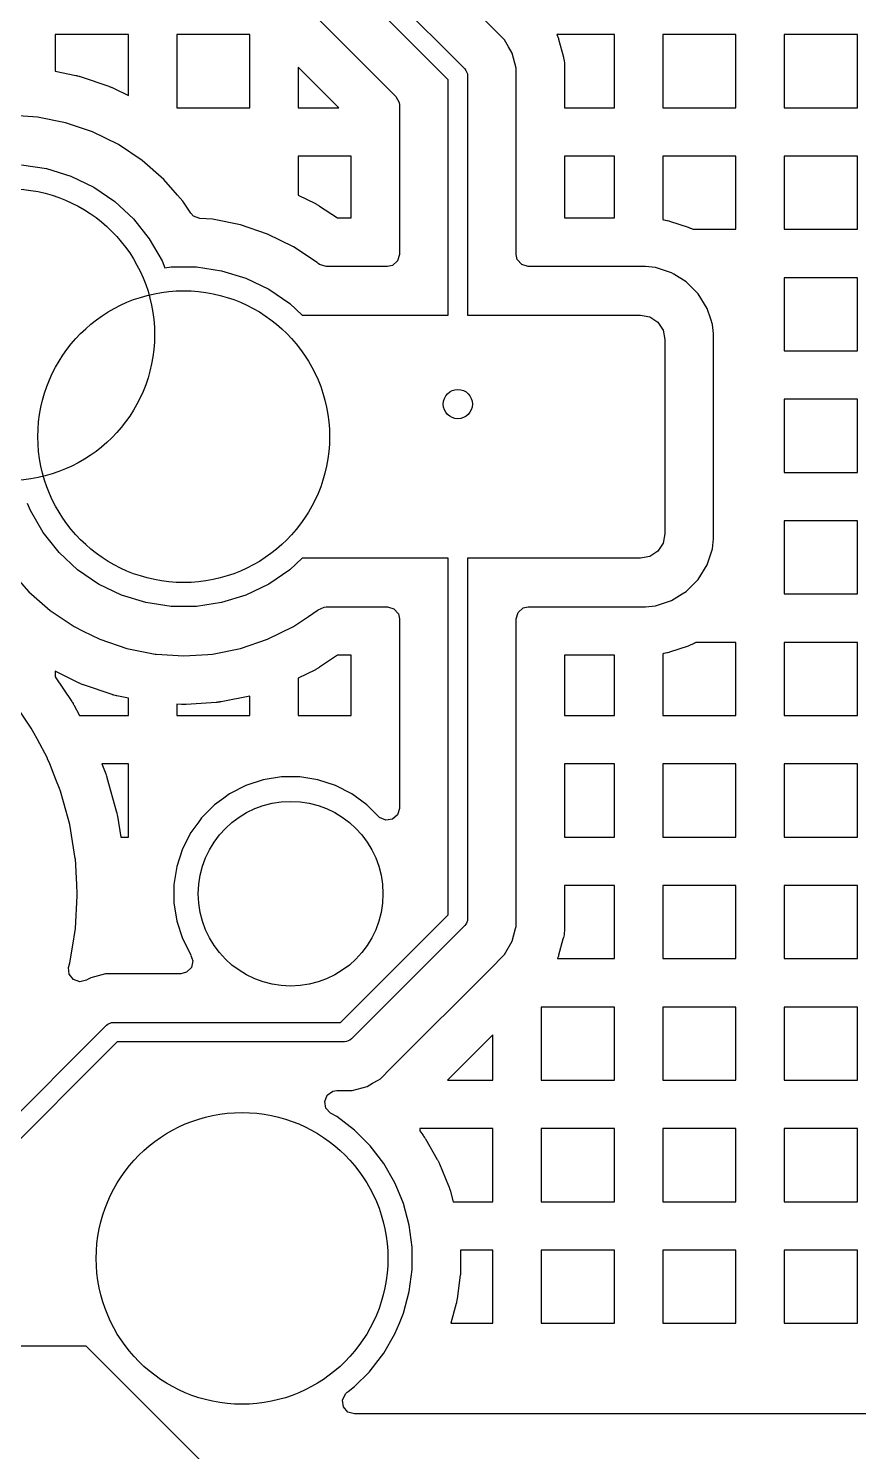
# Model space of a CAD drawing. Extents: x 2.49 to 8.57, y -5.87 to -1.87.
# Drawn here: x 6.964 to 7.3, y -4.176 to -3.6 of the extents above; entities that cross this region are included whole.
import ezdxf

# ---------------------------------------------------------------- set-up
doc = ezdxf.new("R2010")
doc.units = 0
doc.header["$MEASUREMENT"] = 0
doc.layers.add('BLACK', color=7, linetype='CONTINUOUS')

msp = doc.modelspace()

# ---------------------------------------------------------------- linework, layer by layer
at = {"layer": 'BLACK', "linetype": 'CONTINUOUS'}
for p, q in [((7.0553, -3.53131), (7.14058, -3.61658)), ((7.13386, -3.621), (7.05089, -3.53803)), ((7.04416, -3.55917), (7.11272, -3.62773)), ((7.15214, -3.60028), (7.13493, -3.58307)), ((7.15231, -3.60045), (7.15214, -3.60028)), ((7.15214, -3.60028), (7.15214, -3.60028)), ((7.15454, -3.60268), (7.15231, -3.60045)), ((7.15231, -3.60045), (7.15231, -3.60045)), ((7.00434, -3.60268), (6.97473, -3.60268)), ((6.97473, -3.60268), (6.97473, -3.61754)), ((7.00434, -3.62736), (7.00434, -3.60268)), ((7.05355, -3.60268), (7.02394, -3.60268)), ((7.02394, -3.60268), (7.02394, -3.63228)), ((7.05355, -3.63228), (7.05355, -3.60268)), ((7.15671, -3.60485), (7.15454, -3.60268)), ((7.1583, -3.6076), (7.15671, -3.60485)), ((7.15671, -3.60485), (7.15671, -3.60485)), ((7.15671, -3.60485), (7.15671, -3.60485)), ((7.20119, -3.60268), (7.17791, -3.60268)), ((7.17791, -3.60268), (7.17819, -3.60333)), ((7.17819, -3.60333), (7.1783, -3.60363)), ((7.1783, -3.60363), (7.17851, -3.60424)), ((7.17851, -3.60424), (7.1786, -3.60455)), ((7.1786, -3.60455), (7.18054, -3.6118)), ((7.20119, -3.63228), (7.20119, -3.60268)), ((7.2504, -3.60268), (7.22079, -3.60268)), ((7.22079, -3.60268), (7.22079, -3.63228)), ((7.2504, -3.63228), (7.2504, -3.60268)), ((7.29961, -3.60268), (7.27001, -3.60268)), ((7.27001, -3.60268), (7.27001, -3.63228)), ((7.29961, -3.63228), (7.29961, -3.60268)), ((7.15983, -3.61024), (7.1583, -3.6076)), ((7.1583, -3.6076), (7.1583, -3.6076)), ((7.16144, -3.61626), (7.15983, -3.61024)), ((7.18054, -3.6118), (7.18061, -3.61211)), ((7.18061, -3.61211), (7.18074, -3.61274)), ((6.97473, -3.61754), (6.98303, -3.61919)), ((7.08955, -3.63228), (7.07316, -3.61589)), ((7.07316, -3.61589), (7.07316, -3.63228)), ((7.14058, -3.61658), (7.14107, -3.61718)), ((7.14107, -3.61718), (7.14166, -3.6186)), ((7.16144, -3.62287), (7.16144, -3.61626)), ((7.16144, -3.61626), (7.16144, -3.61626)), ((7.18074, -3.61274), (7.18079, -3.61306)), ((7.18079, -3.61306), (7.18096, -3.61433)), ((7.18096, -3.61433), (7.18099, -3.61465)), ((7.18099, -3.61465), (7.18103, -3.61529)), ((7.18103, -3.61529), (7.18104, -3.61561)), ((7.18104, -3.61561), (7.18104, -3.62328)), ((6.98303, -3.61919), (6.98318, -3.61923)), ((6.98318, -3.61923), (6.9835, -3.6193)), ((6.9835, -3.6193), (6.98365, -3.61934)), ((6.98365, -3.61934), (6.98427, -3.61951)), ((6.98427, -3.61951), (6.98442, -3.61955)), ((6.98442, -3.61955), (6.98473, -3.61964)), ((6.98473, -3.61964), (6.98489, -3.61969)), ((6.98489, -3.61969), (6.99649, -3.62363)), ((6.99649, -3.62363), (6.99664, -3.62369)), ((6.99664, -3.62369), (6.99694, -3.6238)), ((6.99694, -3.6238), (6.99709, -3.62386)), ((6.99709, -3.62386), (6.99768, -3.6241)), ((7.13386, -3.71625), (7.13386, -3.621)), ((7.14166, -3.6186), (7.14173, -3.61937)), ((7.14173, -3.61937), (7.14173, -3.71625)), ((7.16144, -3.62288), (7.16144, -3.62287)), ((7.16144, -3.67694), (7.16144, -3.62288)), ((7.18104, -3.62328), (7.18104, -3.62328)), ((7.18104, -3.62328), (7.18104, -3.63228)), ((6.99768, -3.6241), (6.99783, -3.62417)), ((6.99783, -3.62417), (6.99812, -3.6243)), ((6.99812, -3.6243), (6.99827, -3.62437)), ((6.99827, -3.62437), (7.00434, -3.62736)), ((7.11272, -3.62773), (7.11404, -3.63015)), ((6.96749, -3.63609), (6.95591, -3.63534)), ((7.02394, -3.63228), (7.05355, -3.63228)), ((7.07316, -3.63228), (7.08955, -3.63228)), ((7.11404, -3.63015), (7.11415, -3.63118)), ((7.11415, -3.63118), (7.11415, -3.69167)), ((7.18104, -3.63228), (7.20119, -3.63228)), ((7.22079, -3.63228), (7.2504, -3.63228)), ((7.27001, -3.63228), (7.29961, -3.63228)), ((6.9675, -3.63609), (6.96749, -3.63609)), ((6.97889, -3.63836), (6.9675, -3.63609)), ((6.9675, -3.63609), (6.9675, -3.63609)), ((6.98989, -3.64209), (6.97889, -3.63836)), ((6.97889, -3.63836), (6.97889, -3.63836)), ((6.97889, -3.63836), (6.97889, -3.63836)), ((7.0003, -3.64723), (6.98989, -3.64209)), ((7.00996, -3.65368), (7.0003, -3.64723)), ((7.0003, -3.64723), (7.0003, -3.64723)), ((7.09455, -3.65189), (7.07316, -3.65189)), ((7.07316, -3.65189), (7.07316, -3.66769)), ((7.09455, -3.67694), (7.09455, -3.65189)), ((7.20119, -3.65189), (7.18104, -3.65189)), ((7.18104, -3.65189), (7.18104, -3.67694)), ((7.20119, -3.67694), (7.20119, -3.65189)), ((7.2504, -3.65189), (7.22079, -3.65189)), ((7.22079, -3.65189), (7.22079, -3.67757)), ((7.2504, -3.6815), (7.2504, -3.65189)), ((7.29961, -3.65189), (7.27001, -3.65189)), ((7.27001, -3.65189), (7.27001, -3.6815)), ((7.29961, -3.6815), (7.29961, -3.65189)), ((6.96105, -3.65542), (6.97124, -3.65696)), ((6.97124, -3.65696), (6.98108, -3.65999)), ((7.01869, -3.66134), (7.00996, -3.65368)), ((6.98108, -3.65999), (6.99035, -3.66446)), ((7.02426, -3.66769), (7.01869, -3.66134)), ((6.99035, -3.66446), (6.99886, -3.67026)), ((7.02635, -3.67007), (7.02426, -3.66769)), ((7.07316, -3.66769), (7.08013, -3.67113)), ((6.99886, -3.67026), (7.00641, -3.67727)), ((7.0296, -3.67495), (7.02635, -3.67007)), ((7.02635, -3.67007), (7.02635, -3.67007)), ((7.02635, -3.67007), (7.02635, -3.67007)), ((7.03076, -3.67616), (7.0296, -3.67495)), ((7.08013, -3.67113), (7.08027, -3.6712)), ((7.08027, -3.6712), (7.08055, -3.67135)), ((7.08055, -3.67135), (7.08069, -3.67143)), ((7.08069, -3.67143), (7.08125, -3.67175)), ((7.08125, -3.67175), (7.08139, -3.67183)), ((7.08139, -3.67183), (7.08166, -3.672)), ((7.08166, -3.672), (7.08179, -3.67209)), ((7.08179, -3.67209), (7.08906, -3.67694)), ((7.00641, -3.67727), (7.01283, -3.68532)), ((7.03334, -3.6771), (7.03076, -3.67616)), ((7.03836, -3.67743), (7.03334, -3.6771)), ((7.04975, -3.6797), (7.03836, -3.67743)), ((7.03836, -3.67743), (7.03836, -3.67743)), ((7.03836, -3.67743), (7.03836, -3.67743)), ((7.06075, -3.68343), (7.04975, -3.6797)), ((7.04975, -3.6797), (7.04975, -3.6797)), ((7.04975, -3.6797), (7.04975, -3.6797)), ((7.08906, -3.67694), (7.09455, -3.67694)), ((7.16144, -3.67757), (7.16144, -3.67694)), ((7.16144, -3.69167), (7.16144, -3.67757)), ((7.18104, -3.67694), (7.20119, -3.67694)), ((7.22079, -3.67757), (7.22115, -3.67763)), ((7.22115, -3.67763), (7.22141, -3.67768)), ((7.22141, -3.67768), (7.22245, -3.6779)), ((7.22245, -3.6779), (7.22271, -3.67797)), ((7.22271, -3.67797), (7.22323, -3.67811)), ((7.22323, -3.67811), (7.22349, -3.67818)), ((7.22349, -3.67818), (7.23109, -3.6807)), ((7.23109, -3.6807), (7.23136, -3.6808)), ((7.23136, -3.6808), (7.23189, -3.68101)), ((7.23189, -3.68101), (7.23215, -3.68112)), ((7.23215, -3.68112), (7.23295, -3.6815)), ((7.23295, -3.6815), (7.2504, -3.6815)), ((7.27001, -3.6815), (7.29961, -3.6815)), ((7.01283, -3.68532), (7.01798, -3.69423)), ((7.07117, -3.68857), (7.06075, -3.68343)), ((7.08082, -3.69502), (7.07117, -3.68857)), ((7.07117, -3.68857), (7.07117, -3.68857)), ((7.11415, -3.69167), (7.11338, -3.69431)), ((7.16188, -3.6937), (7.16144, -3.69167)), ((7.01798, -3.69423), (7.01912, -3.69714)), ((7.01912, -3.69714), (7.02162, -3.69676)), ((7.02162, -3.69676), (7.03192, -3.69676)), ((7.03192, -3.69676), (7.0421, -3.6983)), ((7.0421, -3.6983), (7.05194, -3.70133)), ((7.08083, -3.69502), (7.08082, -3.69502)), ((7.08082, -3.69502), (7.08082, -3.69502)), ((7.08118, -3.69534), (7.08083, -3.69502)), ((7.08176, -3.69577), (7.08118, -3.69534)), ((7.0844, -3.69655), (7.08176, -3.69577)), ((7.10927, -3.69655), (7.0844, -3.69655)), ((7.1113, -3.69611), (7.10927, -3.69655)), ((7.11338, -3.69431), (7.1113, -3.69611)), ((7.16368, -3.69577), (7.16188, -3.6937)), ((7.16632, -3.69655), (7.16368, -3.69577)), ((7.21378, -3.69655), (7.16632, -3.69655)), ((7.21783, -3.69696), (7.21378, -3.69655)), ((7.21378, -3.69655), (7.21378, -3.69655)), ((7.22433, -3.69912), (7.21783, -3.69696)), ((7.21783, -3.69696), (7.21783, -3.69696)), ((7.05194, -3.70133), (7.06122, -3.7058)), ((7.22438, -3.69914), (7.22433, -3.69912)), ((7.22528, -3.69969), (7.22438, -3.69914)), ((7.22438, -3.69914), (7.22438, -3.69914)), ((7.23026, -3.70276), (7.22528, -3.69969)), ((7.23515, -3.70765), (7.23026, -3.70276)), ((7.29961, -3.7011), (7.27001, -3.7011)), ((7.27001, -3.7011), (7.27001, -3.73071)), ((7.29961, -3.73071), (7.29961, -3.7011)), ((7.06122, -3.7058), (7.06973, -3.7116)), ((7.23877, -3.71352), (7.23515, -3.70765)), ((7.06973, -3.7116), (7.07474, -3.71625)), ((7.24024, -3.71796), (7.23877, -3.71352)), ((7.07474, -3.71625), (7.13386, -3.71625)), ((7.14173, -3.71625), (7.21181, -3.71625)), ((7.21181, -3.71625), (7.21558, -3.717)), ((7.21558, -3.717), (7.21877, -3.71914)), ((7.21877, -3.71914), (7.2209, -3.72233)), ((7.24094, -3.72008), (7.24024, -3.71796)), ((7.24131, -3.72368), (7.24094, -3.72008)), ((7.24094, -3.72008), (7.24094, -3.72008)), ((7.2209, -3.72233), (7.22165, -3.7261)), ((7.22165, -3.7261), (7.22165, -3.80484)), ((7.24136, -3.72413), (7.24131, -3.72368)), ((7.24136, -3.73071), (7.24136, -3.72413)), ((7.24136, -3.77992), (7.24136, -3.73071)), ((7.27001, -3.73071), (7.29961, -3.73071)), ((7.29961, -3.75032), (7.27001, -3.75032)), ((7.27001, -3.75032), (7.27001, -3.77992)), ((7.29961, -3.77992), (7.29961, -3.75032)), ((7.24136, -3.80681), (7.24136, -3.77992)), ((7.27001, -3.77992), (7.29961, -3.77992)), ((6.9647, -3.79536), (6.96356, -3.79246)), ((6.96985, -3.80428), (6.9647, -3.79536)), ((7.29961, -3.79953), (7.27001, -3.79953)), ((7.27001, -3.79953), (7.27001, -3.82913)), ((7.29961, -3.82913), (7.29961, -3.79953)), ((6.97627, -3.81233), (6.96985, -3.80428)), ((7.22165, -3.80484), (7.2209, -3.8086)), ((7.24094, -3.81085), (7.24136, -3.80681)), ((6.98381, -3.81933), (6.97627, -3.81233)), ((7.21558, -3.81393), (7.21181, -3.81468)), ((7.21877, -3.8118), (7.21558, -3.81393)), ((7.2209, -3.8086), (7.21877, -3.8118)), ((7.23877, -3.81741), (7.24094, -3.81085)), ((6.95633, -3.81952), (6.96399, -3.82825)), ((6.99232, -3.82513), (6.98381, -3.81933)), ((7.06973, -3.81933), (7.06122, -3.82513)), ((7.07474, -3.81468), (7.06973, -3.81933)), ((7.13386, -3.81468), (7.07474, -3.81468)), ((7.13386, -3.959), (7.13386, -3.81468)), ((7.21181, -3.81468), (7.14173, -3.81468)), ((7.14173, -3.81468), (7.14173, -3.96063)), ((7.23515, -3.82329), (7.23877, -3.81741)), ((7.0016, -3.8296), (6.99232, -3.82513)), ((7.06122, -3.82513), (7.05194, -3.8296)), ((7.23026, -3.82817), (7.23515, -3.82329)), ((6.96399, -3.82825), (6.97272, -3.83591)), ((7.01144, -3.83264), (7.0016, -3.8296)), ((7.05194, -3.8296), (7.0421, -3.83264)), ((7.22438, -3.8318), (7.2287, -3.82913)), ((7.2287, -3.82913), (7.23026, -3.82817)), ((7.27001, -3.82913), (7.29961, -3.82913)), ((6.97272, -3.83591), (6.98238, -3.84236)), ((7.02162, -3.83417), (7.01144, -3.83264)), ((7.03192, -3.83417), (7.02162, -3.83417)), ((7.0421, -3.83264), (7.03192, -3.83417)), ((7.07728, -3.83828), (7.08082, -3.83591)), ((7.08082, -3.83591), (7.08082, -3.83591)), ((7.08082, -3.83591), (7.08082, -3.83591)), ((7.08082, -3.83591), (7.08083, -3.83591)), ((7.08083, -3.83591), (7.08118, -3.8356)), ((7.08118, -3.8356), (7.08368, -3.83444)), ((7.08368, -3.83444), (7.0844, -3.83438)), ((7.0844, -3.83438), (7.10927, -3.83438)), ((7.10927, -3.83438), (7.11191, -3.83516)), ((7.11191, -3.83516), (7.11371, -3.83724)), ((7.16144, -3.83927), (7.16221, -3.83663)), ((7.16221, -3.83663), (7.16429, -3.83482)), ((7.16429, -3.83482), (7.16632, -3.83438)), ((7.16632, -3.83438), (7.21378, -3.83438)), ((7.21378, -3.83438), (7.21783, -3.83397)), ((7.21378, -3.83438), (7.21378, -3.83438)), ((7.21783, -3.83397), (7.22438, -3.8318)), ((6.98238, -3.84236), (6.98238, -3.84236)), ((6.98238, -3.84236), (6.98608, -3.84419)), ((7.06075, -3.8475), (7.07117, -3.84236)), ((7.07117, -3.84236), (7.07728, -3.83828)), ((7.11371, -3.83724), (7.11415, -3.83927)), ((7.11415, -3.83927), (7.11415, -3.91595)), ((7.16144, -3.85336), (7.16144, -3.83927)), ((6.98608, -3.84419), (6.99279, -3.8475)), ((6.99279, -3.8475), (7.00379, -3.85123)), ((7.04975, -3.85123), (7.06075, -3.8475)), ((7.00379, -3.85123), (7.01518, -3.8535)), ((7.01518, -3.8535), (7.01562, -3.85353)), ((7.01562, -3.85353), (7.02677, -3.85426)), ((7.02677, -3.85426), (7.0365, -3.85362)), ((7.02677, -3.85426), (7.02677, -3.85426)), ((7.02677, -3.85426), (7.02677, -3.85426)), ((7.0365, -3.85362), (7.03836, -3.8535)), ((7.03836, -3.8535), (7.04975, -3.85123)), ((7.08906, -3.85399), (7.08179, -3.85884)), ((7.09455, -3.85399), (7.08906, -3.85399)), ((7.09455, -3.87835), (7.09455, -3.85399)), ((7.16144, -3.87835), (7.16144, -3.85336)), ((7.20119, -3.85399), (7.18104, -3.85399)), ((7.18104, -3.85399), (7.18104, -3.87835)), ((7.20119, -3.87835), (7.20119, -3.85399)), ((7.22115, -3.8533), (7.22079, -3.85336)), ((7.22079, -3.85336), (7.22079, -3.87835)), ((7.22141, -3.85325), (7.22115, -3.8533)), ((7.22245, -3.85303), (7.22141, -3.85325)), ((7.22271, -3.85297), (7.22245, -3.85303)), ((7.22323, -3.85283), (7.22271, -3.85297)), ((7.22349, -3.85275), (7.22323, -3.85283)), ((7.23109, -3.85023), (7.22349, -3.85275)), ((7.23136, -3.85013), (7.23109, -3.85023)), ((7.23189, -3.84992), (7.23136, -3.85013)), ((7.23215, -3.84981), (7.23189, -3.84992)), ((7.23319, -3.84933), (7.23215, -3.84981)), ((7.23344, -3.8492), (7.23319, -3.84933)), ((7.23394, -3.84893), (7.23344, -3.8492)), ((7.23419, -3.84878), (7.23394, -3.84893)), ((7.23426, -3.84874), (7.23419, -3.84878)), ((7.2504, -3.84874), (7.23426, -3.84874)), ((7.2504, -3.87835), (7.2504, -3.84874)), ((7.29961, -3.84874), (7.27001, -3.84874)), ((7.27001, -3.84874), (7.27001, -3.87835)), ((7.29961, -3.87835), (7.29961, -3.84874)), ((7.08013, -3.85981), (7.07316, -3.86324)), ((7.08027, -3.85973), (7.08013, -3.85981)), ((7.08055, -3.85958), (7.08027, -3.85973)), ((7.08069, -3.8595), (7.08055, -3.85958)), ((7.08125, -3.85918), (7.08069, -3.8595)), ((7.08139, -3.8591), (7.08125, -3.85918)), ((7.08166, -3.85893), (7.08139, -3.8591)), ((7.08179, -3.85884), (7.08166, -3.85893)), ((6.98039, -3.86324), (6.97473, -3.86045)), ((6.97473, -3.86045), (6.97473, -3.86276)), ((6.97473, -3.86276), (6.98142, -3.87263)), ((6.98441, -3.86523), (6.98039, -3.86324)), ((6.98455, -3.86529), (6.98441, -3.86523)), ((6.98485, -3.86543), (6.98455, -3.86529)), ((6.98499, -3.86549), (6.98485, -3.86543)), ((6.98559, -3.86574), (6.98499, -3.86549)), ((6.98573, -3.8658), (6.98559, -3.86574)), ((6.98604, -3.86591), (6.98573, -3.8658)), ((7.07316, -3.86324), (7.07316, -3.87835)), ((6.98619, -3.86596), (6.98604, -3.86591)), ((6.99779, -3.8699), (6.98619, -3.86596)), ((6.99794, -3.86995), (6.99779, -3.8699)), ((6.99825, -3.87004), (6.99794, -3.86995)), ((6.99841, -3.87009), (6.99825, -3.87004)), ((6.99903, -3.87025), (6.99841, -3.87009)), ((6.99918, -3.87029), (6.99903, -3.87025)), ((6.99949, -3.87037), (6.99918, -3.87029)), ((6.99965, -3.8704), (6.99949, -3.87037)), ((7.00434, -3.87133), (6.99965, -3.8704)), ((7.00434, -3.87372), (7.00434, -3.87133)), ((7.05355, -3.87047), (7.04187, -3.87279)), ((7.05355, -3.87835), (7.05355, -3.87047)), ((6.96505, -3.88342), (6.95714, -3.87175)), ((6.98142, -3.87263), (6.9815, -3.87274)), ((6.9815, -3.87274), (6.98164, -3.87297)), ((6.98164, -3.87297), (6.98171, -3.87308)), ((6.98171, -3.87308), (6.98198, -3.87353)), ((6.98198, -3.87353), (6.98205, -3.87365)), ((6.98205, -3.87365), (6.98218, -3.87388)), ((6.98218, -3.87388), (6.98225, -3.874)), ((6.98225, -3.874), (6.98455, -3.87835)), ((7.00434, -3.87835), (7.00434, -3.87372)), ((7.02581, -3.87384), (7.02394, -3.87372)), ((7.02394, -3.87372), (7.02394, -3.87835)), ((7.02597, -3.87385), (7.02581, -3.87384)), ((7.02629, -3.87386), (7.02597, -3.87385)), ((7.02645, -3.87387), (7.02629, -3.87386)), ((7.02709, -3.87387), (7.02645, -3.87387)), ((7.02725, -3.87386), (7.02709, -3.87387)), ((7.02757, -3.87385), (7.02725, -3.87386)), ((7.02773, -3.87384), (7.02757, -3.87385)), ((7.03996, -3.87304), (7.02773, -3.87384)), ((7.04012, -3.87303), (7.03996, -3.87304)), ((7.04044, -3.873), (7.04012, -3.87303)), ((7.0406, -3.87298), (7.04044, -3.873)), ((7.04124, -3.8729), (7.0406, -3.87298)), ((7.0414, -3.87287), (7.04124, -3.8729)), ((7.04171, -3.87282), (7.0414, -3.87287)), ((7.04187, -3.87279), (7.04171, -3.87282)), ((6.98455, -3.87835), (7.00434, -3.87835)), ((7.02394, -3.87835), (7.05355, -3.87835)), ((7.07316, -3.87835), (7.09455, -3.87835)), ((7.16144, -3.92756), (7.16144, -3.87835)), ((7.18104, -3.87835), (7.20119, -3.87835)), ((7.22079, -3.87835), (7.2504, -3.87835)), ((7.27001, -3.87835), (7.29961, -3.87835)), ((6.96738, -3.88781), (6.96505, -3.88342)), ((6.96505, -3.88342), (6.96505, -3.88342)), ((6.96505, -3.88342), (6.96505, -3.88342)), ((6.97155, -3.89568), (6.96738, -3.88781)), ((6.97165, -3.89586), (6.97155, -3.89568)), ((6.97165, -3.89587), (6.97165, -3.89586)), ((6.97248, -3.89795), (6.97165, -3.89587)), ((6.975, -3.90428), (6.97248, -3.89795)), ((7.00434, -3.89795), (6.99359, -3.89795)), ((6.99359, -3.89795), (6.99518, -3.90194)), ((7.00434, -3.92756), (7.00434, -3.89795)), ((7.20119, -3.89795), (7.18104, -3.89795)), ((7.18104, -3.89795), (7.18104, -3.92756)), ((7.20119, -3.92756), (7.20119, -3.89795)), ((7.2504, -3.89795), (7.22079, -3.89795)), ((7.22079, -3.89795), (7.22079, -3.92756)), ((7.2504, -3.92756), (7.2504, -3.89795)), ((7.29961, -3.89795), (7.27001, -3.89795)), ((7.27001, -3.89795), (7.27001, -3.92756)), ((7.29961, -3.92756), (7.29961, -3.89795)), ((6.97646, -3.90793), (6.975, -3.90428)), ((6.99518, -3.90194), (6.99522, -3.90207)), ((6.99522, -3.90207), (6.99531, -3.90232)), ((6.99531, -3.90232), (6.99536, -3.90244)), ((6.99536, -3.90244), (6.99553, -3.90294)), ((6.99553, -3.90294), (6.99557, -3.90307)), ((6.99557, -3.90307), (6.99565, -3.90333)), ((6.99565, -3.90333), (6.99568, -3.90345)), ((6.99568, -3.90345), (6.9996, -3.91754)), ((7.05901, -3.90441), (7.05194, -3.9067)), ((7.06636, -3.90324), (7.05901, -3.90441)), ((7.0738, -3.90324), (7.06636, -3.90324)), ((7.06636, -3.90324), (7.06636, -3.90324)), ((7.08115, -3.90441), (7.0738, -3.90324)), ((7.0738, -3.90324), (7.0738, -3.90324)), ((7.08822, -3.9067), (7.08115, -3.90441)), ((6.97686, -3.90895), (6.97646, -3.90793)), ((6.97808, -3.91335), (6.97686, -3.90895)), ((6.97686, -3.90895), (6.97686, -3.90895)), ((7.043, -3.91176), (7.03929, -3.91446)), ((7.04531, -3.91008), (7.043, -3.91176)), ((7.05194, -3.9067), (7.04531, -3.91008)), ((7.09485, -3.91008), (7.08822, -3.9067)), ((7.10087, -3.91446), (7.09485, -3.91008)), ((6.98063, -3.92253), (6.97808, -3.91335)), ((6.9996, -3.91754), (6.99963, -3.91767)), ((6.99963, -3.91767), (6.99969, -3.91793)), ((7.03929, -3.91446), (7.03403, -3.91972)), ((7.03929, -3.91446), (7.03929, -3.91446)), ((7.03929, -3.91446), (7.03929, -3.91446)), ((7.10087, -3.91446), (7.10087, -3.91446)), ((7.10582, -3.91941), (7.10087, -3.91446)), ((7.11415, -3.91595), (7.11338, -3.91859)), ((6.98287, -3.9362), (6.98063, -3.92253)), ((6.98063, -3.92253), (6.98063, -3.92253)), ((6.98063, -3.92253), (6.98063, -3.92253)), ((6.99969, -3.91793), (6.99972, -3.91806)), ((6.99972, -3.91806), (6.99984, -3.91858)), ((6.99984, -3.91858), (6.99986, -3.91871)), ((6.99986, -3.91871), (6.99991, -3.91897)), ((6.99991, -3.91897), (6.99994, -3.9191)), ((6.99994, -3.9191), (7.00133, -3.92756)), ((7.03285, -3.92134), (7.02966, -3.92573)), ((7.03403, -3.91972), (7.03285, -3.92134)), ((7.03403, -3.91972), (7.03403, -3.91972)), ((7.03403, -3.91972), (7.03403, -3.91972)), ((7.10607, -3.91964), (7.10582, -3.91941)), ((7.10858, -3.92079), (7.10607, -3.91964)), ((7.1113, -3.92039), (7.10858, -3.92079)), ((7.11338, -3.91859), (7.1113, -3.92039)), ((7.00133, -3.92756), (7.00434, -3.92756)), ((7.02966, -3.92573), (7.02628, -3.93236)), ((7.16144, -3.95752), (7.16144, -3.92756)), ((7.18104, -3.92756), (7.20119, -3.92756)), ((7.22079, -3.92756), (7.2504, -3.92756)), ((7.27001, -3.92756), (7.29961, -3.92756)), ((7.02628, -3.93236), (7.02398, -3.93944)), ((6.98291, -3.93644), (6.98287, -3.9362)), ((6.98347, -3.94679), (6.98291, -3.93644)), ((7.02398, -3.93944), (7.02281, -3.94679)), ((6.98291, -3.96458), (6.98363, -3.95139)), ((6.98368, -3.95051), (6.98347, -3.94679)), ((6.98363, -3.95139), (6.98368, -3.95051)), ((6.98368, -3.95051), (6.98368, -3.95051)), ((7.02281, -3.94679), (7.02281, -3.95423)), ((7.20119, -3.94717), (7.18104, -3.94717)), ((7.18104, -3.94717), (7.18104, -3.96438)), ((7.20119, -3.97677), (7.20119, -3.94717)), ((7.2504, -3.94717), (7.22079, -3.94717)), ((7.22079, -3.94717), (7.22079, -3.97677)), ((7.2504, -3.97677), (7.2504, -3.94717)), ((7.29961, -3.94717), (7.27001, -3.94717)), ((7.27001, -3.94717), (7.27001, -3.97677)), ((7.29961, -3.97677), (7.29961, -3.94717)), ((7.02281, -3.95423), (7.02398, -3.96157)), ((7.16144, -3.96374), (7.16144, -3.95752)), ((7.02398, -3.96157), (7.02628, -3.96865)), ((7.09026, -4.0026), (7.13386, -3.959)), ((7.14058, -3.96341), (7.09467, -4.00932)), ((7.14107, -3.96282), (7.14058, -3.96341)), ((7.14125, -3.96239), (7.14107, -3.96282)), ((7.14166, -3.9614), (7.14125, -3.96239)), ((7.14173, -3.96063), (7.14166, -3.9614)), ((7.16121, -3.96458), (7.16144, -3.96374)), ((6.98168, -3.97211), (6.98291, -3.96458)), ((6.98291, -3.96458), (6.98291, -3.96458)), ((6.98291, -3.96458), (6.98291, -3.96458)), ((7.02628, -3.96865), (7.02966, -3.97528)), ((7.15983, -3.96976), (7.16121, -3.96458)), ((7.18034, -3.96896), (7.1786, -3.97545)), ((7.18054, -3.9682), (7.18034, -3.96896)), ((7.18083, -3.9671), (7.18054, -3.9682)), ((7.18054, -3.9682), (7.18054, -3.9682)), ((7.18089, -3.96621), (7.18083, -3.9662)), ((7.18083, -3.9662), (7.18083, -3.9671)), ((7.18096, -3.96567), (7.18089, -3.96621)), ((7.18099, -3.96535), (7.18096, -3.96567)), ((7.18103, -3.9647), (7.18099, -3.96535)), ((7.18104, -3.96438), (7.18103, -3.9647)), ((6.98063, -3.97848), (6.98168, -3.97211)), ((7.02966, -3.97528), (7.02976, -3.97544)), ((7.15509, -3.97677), (7.15671, -3.97515)), ((7.15671, -3.97515), (7.15983, -3.96976)), ((6.98013, -3.98037), (6.98021, -3.97999)), ((6.98039, -3.98311), (6.98013, -3.98037)), ((6.98021, -3.97999), (6.98022, -3.97995)), ((6.98022, -3.97995), (6.98063, -3.97848)), ((7.02986, -3.98041), (7.02789, -3.98233)), ((7.02976, -3.97544), (7.02968, -3.97549)), ((7.02968, -3.97549), (7.03048, -3.97773)), ((7.03048, -3.97773), (7.02986, -3.98041)), ((7.11121, -4.02065), (7.15191, -3.97995)), ((7.15191, -3.97995), (7.15231, -3.97955)), ((7.15191, -3.97995), (7.15191, -3.97995)), ((7.15231, -3.97955), (7.15509, -3.97677)), ((7.15231, -3.97955), (7.15231, -3.97955)), ((7.17819, -3.97666), (7.17814, -3.97677)), ((7.17814, -3.97677), (7.20119, -3.97677)), ((7.1783, -3.97637), (7.17819, -3.97666)), ((7.17851, -3.97576), (7.1783, -3.97637)), ((7.1786, -3.97545), (7.17851, -3.97576)), ((7.22079, -3.97677), (7.2504, -3.97677)), ((7.27001, -3.97677), (7.29961, -3.97677)), ((6.98209, -3.98527), (6.98039, -3.98311)), ((6.98469, -3.98617), (6.98209, -3.98527)), ((6.98736, -3.98552), (6.98469, -3.98617)), ((6.98741, -3.98549), (6.98736, -3.98552)), ((6.98749, -3.98544), (6.98741, -3.98549)), ((6.98912, -3.9845), (6.98749, -3.98544)), ((6.98749, -3.98544), (6.98749, -3.98544)), ((6.99513, -3.98289), (6.98912, -3.9845)), ((6.98912, -3.9845), (6.98912, -3.9845)), ((6.98912, -3.9845), (6.98912, -3.9845)), ((6.98912, -3.9845), (6.98912, -3.9845)), ((7.00136, -3.98289), (6.99513, -3.98289)), ((7.02561, -3.98289), (7.00136, -3.98289)), ((7.02789, -3.98233), (7.02561, -3.98289)), ((7.20119, -3.99638), (7.17158, -3.99638)), ((7.17158, -3.99638), (7.17158, -4.02598)), ((7.20119, -4.02598), (7.20119, -3.99638)), ((7.2504, -3.99638), (7.22079, -3.99638)), ((7.22079, -3.99638), (7.22079, -4.02598)), ((7.2504, -4.02598), (7.2504, -3.99638)), ((7.29961, -3.99638), (7.27001, -3.99638)), ((7.27001, -3.99638), (7.27001, -4.02598)), ((7.29961, -4.02598), (7.29961, -3.99638)), ((6.90008, -4.09913), (6.99546, -4.00375)), ((6.99546, -4.00375), (6.99606, -4.00326)), ((6.99606, -4.00326), (6.99748, -4.00267)), ((6.99748, -4.00267), (6.99824, -4.0026)), ((6.99824, -4.0026), (7.09026, -4.0026)), ((7.09408, -4.00981), (7.09266, -4.0104)), ((7.09467, -4.00932), (7.09408, -4.00981)), ((7.15197, -4.00761), (7.1336, -4.02598)), ((7.15197, -4.02598), (7.15197, -4.00761)), ((6.99987, -4.01047), (6.90682, -4.10353)), ((7.09189, -4.01047), (6.99987, -4.01047)), ((7.09266, -4.0104), (7.09189, -4.01047)), ((7.10641, -4.02545), (7.11081, -4.02105)), ((7.11081, -4.02105), (7.11121, -4.02065)), ((7.11081, -4.02105), (7.11081, -4.02105)), ((7.11121, -4.02065), (7.11121, -4.02065)), ((7.10328, -4.02726), (7.10549, -4.02598)), ((7.10549, -4.02598), (7.10641, -4.02545)), ((7.1336, -4.02598), (7.15197, -4.02598)), ((7.17158, -4.02598), (7.20119, -4.02598)), ((7.22079, -4.02598), (7.2504, -4.02598)), ((7.27001, -4.02598), (7.29961, -4.02598)), ((7.08387, -4.03459), (7.08489, -4.03204)), ((7.08489, -4.03204), (7.08713, -4.03045)), ((7.08713, -4.03045), (7.08873, -4.03018)), ((7.08873, -4.03018), (7.095, -4.03018)), ((7.095, -4.03018), (7.10102, -4.02857)), ((7.095, -4.03018), (7.095, -4.03018)), ((7.10102, -4.02857), (7.10328, -4.02726)), ((7.08439, -4.0373), (7.08387, -4.03459)), ((7.08628, -4.03929), (7.08439, -4.0373)), ((7.08876, -4.04072), (7.08628, -4.03929)), ((7.09593, -4.04622), (7.08876, -4.04072)), ((7.08876, -4.04072), (7.08876, -4.04072)), ((7.09624, -4.04653), (7.09593, -4.04622)), ((7.09593, -4.04622), (7.09593, -4.04622)), ((7.10232, -4.05261), (7.09624, -4.04653)), ((7.15197, -4.04559), (7.12237, -4.04559)), ((7.12237, -4.04559), (7.12237, -4.04653)), ((7.12237, -4.04653), (7.12357, -4.04809)), ((7.12357, -4.04809), (7.12366, -4.04822)), ((7.12366, -4.04822), (7.12385, -4.04848)), ((7.12385, -4.04848), (7.12394, -4.04861)), ((7.12394, -4.04861), (7.1243, -4.04915)), ((7.1243, -4.04915), (7.12439, -4.04928)), ((7.12439, -4.04928), (7.12456, -4.04956)), ((7.12456, -4.04956), (7.12464, -4.04969)), ((7.12464, -4.04969), (7.12948, -4.05807)), ((7.15197, -4.0752), (7.15197, -4.04559)), ((7.20119, -4.04559), (7.17158, -4.04559)), ((7.17158, -4.04559), (7.17158, -4.0752)), ((7.20119, -4.0752), (7.20119, -4.04559)), ((7.2504, -4.04559), (7.22079, -4.04559)), ((7.22079, -4.04559), (7.22079, -4.0752)), ((7.2504, -4.0752), (7.2504, -4.04559)), ((7.29961, -4.04559), (7.27001, -4.04559)), ((7.27001, -4.04559), (7.27001, -4.0752)), ((7.29961, -4.0752), (7.29961, -4.04559)), ((7.10782, -4.05977), (7.10232, -4.05261)), ((7.10232, -4.05261), (7.10232, -4.05261)), ((7.10232, -4.05261), (7.10232, -4.05261)), ((7.10232, -4.05261), (7.10232, -4.05261)), ((7.11234, -4.0676), (7.10782, -4.05977)), ((7.10782, -4.05977), (7.10782, -4.05977)), ((7.10782, -4.05977), (7.10782, -4.05977)), ((7.12948, -4.05807), (7.12955, -4.05821)), ((7.12955, -4.05821), (7.12971, -4.05849)), ((7.12971, -4.05849), (7.12978, -4.05864)), ((7.12978, -4.05864), (7.13006, -4.05921)), ((7.13006, -4.05921), (7.13013, -4.05936)), ((7.13013, -4.05936), (7.13026, -4.05965)), ((7.13026, -4.05965), (7.13033, -4.0598)), ((7.13033, -4.0598), (7.13403, -4.06874)), ((7.1135, -4.07041), (7.11234, -4.0676)), ((7.11234, -4.0676), (7.11234, -4.0676)), ((7.11234, -4.0676), (7.11234, -4.0676)), ((7.11579, -4.07594), (7.1135, -4.07041)), ((7.13403, -4.06874), (7.13409, -4.06889)), ((7.13409, -4.06889), (7.1342, -4.06919)), ((7.1342, -4.06919), (7.13426, -4.06934)), ((7.13426, -4.06934), (7.13446, -4.06994)), ((7.13446, -4.06994), (7.13451, -4.0701)), ((7.13451, -4.0701), (7.1346, -4.07041)), ((7.1346, -4.07041), (7.13465, -4.07056)), ((7.13465, -4.07056), (7.13589, -4.0752)), ((7.11813, -4.08467), (7.11579, -4.07594)), ((7.13589, -4.0752), (7.15197, -4.0752)), ((7.17158, -4.0752), (7.20119, -4.0752)), ((7.22079, -4.0752), (7.2504, -4.0752)), ((7.27001, -4.0752), (7.29961, -4.0752)), ((7.11931, -4.09363), (7.11813, -4.08467)), ((7.11931, -4.10266), (7.11931, -4.09363)), ((7.15197, -4.0948), (7.13892, -4.0948)), ((7.13892, -4.0948), (7.13892, -4.10298)), ((7.15197, -4.12441), (7.15197, -4.0948)), ((7.20119, -4.0948), (7.17158, -4.0948)), ((7.17158, -4.0948), (7.17158, -4.12441)), ((7.20119, -4.12441), (7.20119, -4.0948)), ((7.2504, -4.0948), (7.22079, -4.0948)), ((7.22079, -4.0948), (7.22079, -4.12441)), ((7.2504, -4.12441), (7.2504, -4.0948)), ((7.29961, -4.0948), (7.27001, -4.0948)), ((7.27001, -4.0948), (7.27001, -4.12441)), ((7.29961, -4.12441), (7.29961, -4.0948)), ((7.11813, -4.11162), (7.11931, -4.10266)), ((7.13879, -4.1049), (7.13753, -4.11449)), ((7.13881, -4.10474), (7.13879, -4.1049)), ((7.13884, -4.10442), (7.13881, -4.10474)), ((7.13885, -4.10426), (7.13884, -4.10442)), ((7.1389, -4.10362), (7.13885, -4.10426)), ((7.13891, -4.10314), (7.1389, -4.10346)), ((7.1389, -4.10346), (7.1389, -4.10362)), ((7.13892, -4.10298), (7.13891, -4.10314)), ((7.11579, -4.12034), (7.11813, -4.11162)), ((7.13715, -4.11638), (7.135, -4.12441)), ((7.13719, -4.11623), (7.13715, -4.11638)), ((7.13727, -4.11591), (7.13719, -4.11623)), ((7.1373, -4.11576), (7.13727, -4.11591)), ((7.13742, -4.11513), (7.1373, -4.11576)), ((7.13745, -4.11497), (7.13742, -4.11513)), ((7.1375, -4.11465), (7.13745, -4.11497)), ((7.13753, -4.11449), (7.1375, -4.11465)), ((7.11234, -4.12869), (7.11411, -4.12441)), ((7.11411, -4.12441), (7.11579, -4.12034)), ((7.135, -4.12441), (7.15197, -4.12441)), ((7.17158, -4.12441), (7.20119, -4.12441)), ((7.22079, -4.12441), (7.2504, -4.12441)), ((7.27001, -4.12441), (7.29961, -4.12441)), ((7.10782, -4.13651), (7.11234, -4.12869)), ((6.93687, -4.13358), (6.98709, -4.13358)), ((6.98709, -4.13358), (7.03366, -4.18015)), ((7.10232, -4.14368), (7.10782, -4.13651)), ((7.09593, -4.15007), (7.10198, -4.14402)), ((7.10198, -4.14402), (7.10232, -4.14368)), ((7.10232, -4.14368), (7.10232, -4.14368)), ((7.10232, -4.14368), (7.10232, -4.14368)), ((7.09108, -4.15554), (7.09223, -4.15304)), ((7.09223, -4.15304), (7.09295, -4.15236)), ((7.09295, -4.15236), (7.09333, -4.15206)), ((7.09333, -4.15206), (7.09593, -4.15007)), ((7.09593, -4.15007), (7.09593, -4.15007)), ((7.09593, -4.15007), (7.09593, -4.15007)), ((7.09148, -4.15826), (7.09108, -4.15554)), ((7.09328, -4.16034), (7.09148, -4.15826)), ((7.09592, -4.16112), (7.09328, -4.16034)), ((7.31395, -4.16112), (7.09592, -4.16112))]:
    msp.add_line(p, q, dxfattribs=at)
at = {"layer": 'BLACK'}
for centre, radius in [((6.95591, -3.72413), 0.05906), ((7.02677, -3.76547), 0.05906), ((7.1378, -3.75228), 0.00591), ((7.07008, -3.95051), 0.0374), ((7.05039, -4.09814), 0.05906)]:
    msp.add_circle(centre, radius, dxfattribs=at)

doc.saveas('drawing.dxf')
